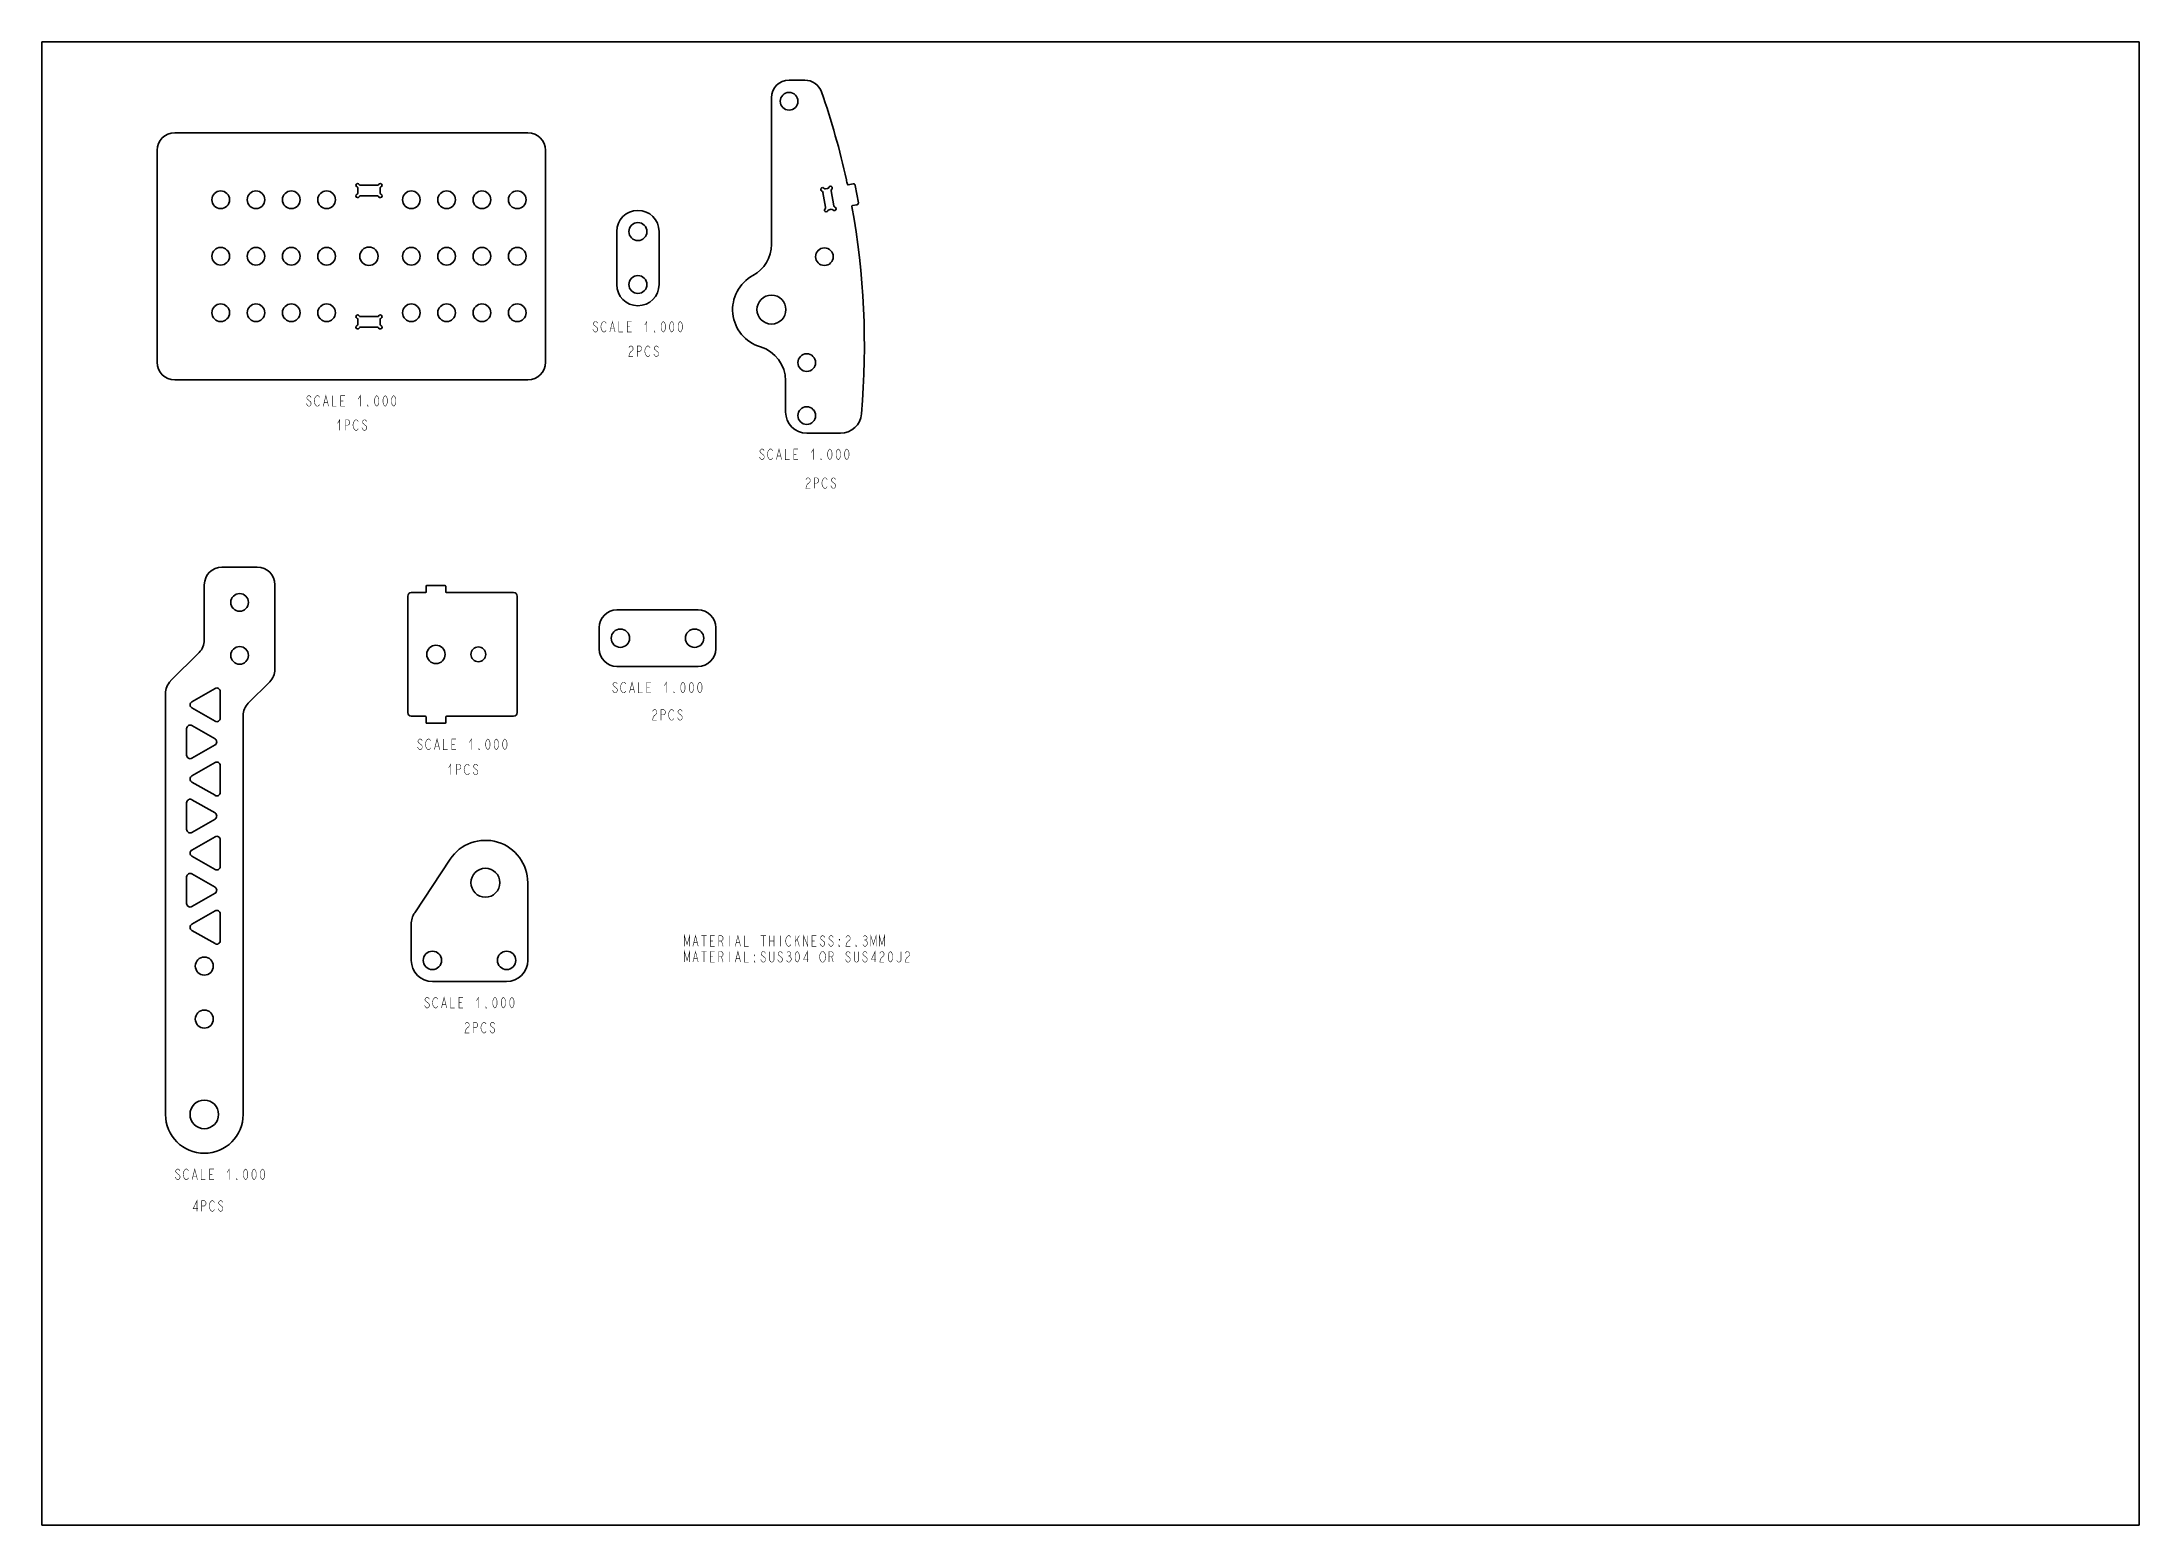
# Model space of a CAD drawing. Extents: x 0 to 594, y 0 to 420.
import ezdxf

# ---------------------------------------------------------------- set-up
doc = ezdxf.new("R2010")
doc.units = 0
doc.header["$LTSCALE"] = 32.67
doc.layers.get('0').update_dxf_attribs({"linetype": 'CONTINUOUS'})
doc.layers.add('09_NOTES', color=7, linetype='CONTINUOUS')

msp = doc.modelspace()

# ---------------------------------------------------------------- linework, layer by layer
at = {"color": 7, "linetype": 'CONTINUOUS'}
for p, q in [((0, 0), (0, 420)), ((0, 420), (594, 420)), ((594, 0), (594, 420)), ((206.63, 362.65), (206.63, 404.19)), ((211.63, 409.19), (216.1, 409.19)), ((137.63, 394.31), (37.63, 394.31)), ((32.63, 389.31), (32.63, 329.31)), ((142.63, 329.31), (142.63, 389.31)), ((89.43, 377.08), (89.43, 378.74)), ((90.1, 379.41), (95.16, 379.41)), ((95.16, 376.41), (90.1, 376.41)), ((95.83, 378.74), (95.83, 377.08)), ((221.23, 377.4), (221.97, 373.2)), ((222.54, 378.51), (221.93, 378.41)), ((224.28, 373.61), (223.54, 377.81)), ((228.37, 379.54), (229.79, 379.79)), ((230.37, 379.39), (231.24, 374.46)), ((222.97, 372.5), (223.58, 372.61)), ((230.84, 373.88), (229.55, 373.66)), ((162.8, 366.31), (162.8, 351.31)), ((174.8, 351.31), (174.8, 366.31)), ((89.43, 339.88), (89.43, 341.54)), ((90.1, 342.21), (95.16, 342.21)), ((95.16, 339.21), (90.1, 339.21)), ((95.83, 341.54), (95.83, 339.88)), ((37.63, 324.31), (137.63, 324.31)), ((210.63, 315.19), (210.63, 324.06)), ((226.17, 309.19), (216.63, 309.19)), ((50.99, 271.28), (60.99, 271.28)), ((45.99, 250.63), (45.99, 266.28)), ((65.99, 266.28), (65.99, 242.35)), ((103.61, 263.06), (103.61, 230.06)), ((108.61, 264.06), (104.61, 264.06)), ((108.81, 265.86), (108.81, 264.26)), ((114.21, 266.06), (109.01, 266.06)), ((114.41, 264.26), (114.41, 265.86)), ((133.61, 264.06), (114.61, 264.06)), ((134.61, 230.06), (134.61, 263.06)), ((162.85, 259.15), (185.85, 259.15)), ((157.85, 248.15), (157.85, 254.15)), ((190.85, 254.15), (190.85, 248.15)), ((36.45, 239.03), (44.53, 247.1)), ((64.53, 238.81), (58.45, 232.74)), ((185.85, 243.15), (162.85, 243.15)), ((34.99, 116.28), (34.99, 235.49)), ((42.49, 233.15), (49.02, 236.91)), ((50.52, 236.05), (50.52, 228.51)), ((49.02, 227.65), (42.49, 231.41)), ((42.49, 226.41), (49.02, 222.65)), ((56.99, 229.21), (56.99, 116.28)), ((104.61, 229.06), (108.61, 229.06)), ((108.81, 228.86), (108.81, 227.26)), ((109.01, 227.06), (114.21, 227.06)), ((114.41, 227.26), (114.41, 228.86)), ((114.61, 229.06), (133.61, 229.06)), ((40.99, 218.01), (40.99, 225.55)), ((49.02, 220.91), (42.49, 217.15)), ((42.49, 212.15), (49.02, 215.91)), ((50.52, 215.05), (50.52, 207.51)), ((49.02, 206.65), (42.49, 210.41)), ((40.99, 197.01), (40.99, 204.55)), ((42.49, 205.41), (49.02, 201.65)), ((49.02, 199.91), (42.49, 196.15)), ((42.49, 191.15), (49.02, 194.91)), ((50.52, 194.05), (50.52, 186.51)), ((49.02, 185.65), (42.49, 189.41)), ((42.49, 184.41), (49.02, 180.65)), ((105.61, 173.42), (115.6, 188.53)), ((40.99, 176.01), (40.99, 183.55)), ((49.02, 178.91), (42.49, 175.15)), ((137.61, 181.91), (137.61, 159.91)), ((42.49, 170.15), (49.02, 173.91)), ((50.52, 173.05), (50.52, 165.51)), ((49.02, 164.65), (42.49, 168.41)), ((104.61, 159.91), (104.61, 170.11)), ((131.61, 153.91), (110.61, 153.91)), ((0, 0), (594, 0))]:
    msp.add_line(p, q, dxfattribs=at)
for centre, radius in [((211.63, 403.19), 2.5), ((50.63, 375.31), 2.5), ((60.63, 375.31), 2.5), ((70.63, 375.31), 2.5), ((80.63, 375.31), 2.5), ((104.63, 375.31), 2.5), ((114.63, 375.31), 2.5), ((124.63, 375.31), 2.5), ((134.63, 375.31), 2.5), ((168.8, 366.31), 2.55), ((50.63, 359.31), 2.5), ((60.63, 359.31), 2.5), ((70.63, 359.31), 2.5), ((80.63, 359.31), 2.5), ((92.63, 359.31), 2.6), ((104.63, 359.31), 2.5), ((114.63, 359.31), 2.5), ((124.63, 359.31), 2.5), ((134.63, 359.31), 2.5), ((221.63, 359.19), 2.5), ((168.8, 351.31), 2.55), ((50.63, 343.31), 2.5), ((60.63, 343.31), 2.5), ((70.63, 343.31), 2.5), ((80.63, 343.31), 2.5), ((104.63, 343.31), 2.5), ((114.63, 343.31), 2.5), ((124.63, 343.31), 2.5), ((134.63, 343.31), 2.5), ((206.63, 344.19), 4.1), ((216.63, 329.19), 2.5), ((216.63, 314.19), 2.5), ((55.99, 261.28), 2.5), ((163.85, 251.15), 2.6), ((184.85, 251.15), 2.6), ((55.99, 246.28), 2.5), ((111.61, 246.56), 2.6), ((123.61, 246.56), 2.1), ((125.61, 181.91), 4.1), ((45.99, 158.28), 2.55), ((110.61, 159.91), 2.6), ((131.61, 159.91), 2.6), ((45.99, 143.28), 2.55), ((45.99, 116.28), 4.05)]:
    msp.add_circle(centre, radius, dxfattribs=at)
for centre, radius, start, end in [((211.63, 404.19), 5, 90, 180), ((216.1, 404.19), 5, 19.15427, 90), ((37.63, 389.31), 5, 90, 180), ((137.63, 389.31), 5, 0, 90), ((89.43, 379.41), 0.5, 16.60155, 253.39845), ((89.43, 376.41), 0.5, 106.60155, 343.39845), ((89.23, 378.74), 0.2, 0, 73.39845), ((89.23, 377.08), 0.2, 286.60155, 360), ((90.1, 379.61), 0.2, 196.60155, 270), ((90.1, 376.21), 0.2, 90, 163.39845), ((95.16, 379.61), 0.2, 270, 343.39845), ((95.16, 376.21), 0.2, 16.60155, 90), ((95.83, 379.41), 0.5, 286.60155, 163.39845), ((95.83, 376.41), 0.5, 196.60155, 73.39845), ((96.03, 378.74), 0.2, 106.60155, 180), ((96.03, 377.08), 0.2, 180, 253.39845), ((221.08, 378.26), 0.5, 40, 250), ((220.74, 377.32), 0.5, 10, 70), ((221.84, 378.9), 0.5, 220, 280), ((222.45, 379.01), 0.5, 280, 340), ((223.39, 378.66), 0.5, 310, 160), ((224.04, 377.9), 0.5, 130, 190), ((228.34, 379.74), 0.2, 192.08818, 280), ((229.88, 379.3), 0.5, 10, 100), ((230.75, 374.38), 0.5, 280, 10), ((168.8, 366.31), 6, 0, 180), ((222.12, 372.35), 0.5, 130, 340), ((221.48, 373.11), 0.5, 310, 10), ((223.06, 372.01), 0.5, 100, 160), ((223.67, 372.11), 0.5, 40, 100), ((224.43, 372.76), 0.5, 220, 70), ((224.78, 373.7), 0.5, 190, 250), ((229.59, 373.46), 0.2, 100, 190.39494), ((196.63, 362.65), 10, 298.43689, 360), ((168.8, 351.31), 6, 180, 360), ((206.63, 344.19), 11, 118.43689, 253.39845), ((89.43, 342.21), 0.5, 16.60155, 253.39845), ((89.43, 339.21), 0.5, 106.60155, 343.39845), ((89.23, 341.54), 0.2, 0, 73.39845), ((89.23, 339.88), 0.2, 286.60155, 360), ((90.1, 342.41), 0.2, 196.60155, 270), ((90.1, 339.01), 0.2, 90, 163.39845), ((95.16, 342.41), 0.2, 270, 343.39845), ((95.16, 339.01), 0.2, 16.60155, 90), ((95.83, 342.21), 0.5, 286.60155, 163.39845), ((95.83, 339.21), 0.5, 196.60155, 73.39845), ((96.03, 341.54), 0.2, 106.60155, 180), ((96.03, 339.88), 0.2, 180, 253.39845), ((200.63, 324.06), 10, 0, 73.39845), ((37.63, 329.31), 5, 180, 270), ((137.63, 329.31), 5, 270, 360), ((216.63, 315.19), 6, 180, 270), ((226.17, 315.19), 6, 270, 355.23309), ((50.99, 266.28), 5, 90, 180), ((60.99, 266.28), 5, 0, 90), ((104.61, 263.06), 1, 90, 180), ((108.61, 264.26), 0.2, 270, 360), ((109.01, 265.86), 0.2, 90, 180), ((114.21, 265.86), 0.2, 0, 90), ((114.61, 264.26), 0.2, 180, 270), ((133.61, 263.06), 1, 0, 90), ((162.85, 254.15), 5, 90, 180), ((185.85, 254.15), 5, 0, 90), ((40.99, 250.63), 5, 315, 360), ((162.85, 248.15), 5, 180, 270), ((185.85, 248.15), 5, 270, 360), ((39.99, 235.49), 5, 135, 180), ((60.99, 242.35), 5, 315, 360), ((42.99, 232.28), 1, 120, 240), ((49.52, 236.05), 1, 0, 120), ((61.99, 229.21), 5, 135, 180), ((41.99, 225.55), 1, 60, 180), ((49.52, 228.51), 1, 240, 360), ((104.61, 230.06), 1, 180, 270), ((108.61, 228.86), 0.2, 0, 90), ((109.01, 227.26), 0.2, 180, 270), ((114.21, 227.26), 0.2, 270, 360), ((114.61, 228.86), 0.2, 90, 180), ((133.61, 230.06), 1, 270, 360), ((48.52, 221.78), 1, 300, 60), ((41.99, 218.01), 1, 180, 300), ((49.52, 215.05), 1, 0, 120), ((42.99, 211.28), 1, 120, 240), ((41.99, 204.55), 1, 60, 180), ((49.52, 207.51), 1, 240, 360), ((41.99, 197.01), 1, 180, 300), ((48.52, 200.78), 1, 300, 60), ((42.99, 190.28), 1, 120, 240), ((49.52, 194.05), 1, 0, 120), ((125.61, 181.91), 12, 0, 146.52233), ((41.99, 183.55), 1, 60, 180), ((49.52, 186.51), 1, 240, 360), ((48.52, 179.78), 1, 300, 60), ((41.99, 176.01), 1, 180, 300), ((49.52, 173.05), 1, 0, 120), ((110.61, 170.11), 6, 146.52233, 180), ((42.99, 169.28), 1, 120, 240), ((49.52, 165.51), 1, 240, 360), ((110.61, 159.91), 6, 180, 270), ((131.61, 159.91), 6, 270, 360), ((45.99, 116.28), 11, 180, 360)]:
    msp.add_arc(centre, radius, start, end, dxfattribs=at)
msp.add_open_spline([(220.83, 405.83), (223.67, 397.62), (226.14, 388.92), (228.05, 380.12), (228.14, 379.7)], degree=3, knots=[0, 0, 0, 0, 0.952041, 1, 1, 1, 1], dxfattribs=at)
msp.add_open_spline([(229.39, 373.43), (232.9, 354.29), (233.82, 334.71), (232.15, 314.69)], degree=3, dxfattribs=at)
at = {"layer": '09_NOTES', "color": 2, "linetype": 'CONTINUOUS', "const_width": 0.15}
for points in [[(156.35, 338.09), (156.05, 338.59)], [(157.4, 340.34), (157.25, 340.59), (156.95, 340.84), (156.65, 340.84), (156.35, 340.59), (156.2, 340.34), (156.2, 340.09), (156.35, 339.84)], [(156.35, 339.84), (157.25, 339.09), (157.4, 338.84), (157.4, 338.34), (157.25, 338.09), (156.95, 337.84), (156.65, 337.84), (156.35, 338.09)], [(158.75, 338.09), (158.45, 338.59), (158.3, 339.34), (158.45, 340.09), (158.75, 340.59)], [(158.75, 340.59), (159.05, 340.84), (159.35, 340.84), (159.65, 340.59), (159.8, 340.34)], [(160.85, 337.84), (161.6, 340.84), (162.35, 337.84)], [(161.15, 338.84), (162.05, 338.84)], [(163.4, 340.84), (163.4, 337.84), (164.6, 337.84)], [(167, 337.84), (165.8, 337.84), (165.8, 340.84), (167, 340.84)], [(165.8, 339.34), (166.55, 339.34)], [(170.75, 339.84), (171.35, 340.84), (171.35, 337.84)], [(176, 337.84), (175.7, 338.09), (175.55, 338.34), (175.4, 338.84), (175.4, 339.84), (175.55, 340.34), (175.7, 340.59), (176, 340.84), (176.3, 340.59), (176.45, 340.34), (176.6, 339.84), (176.6, 338.84), (176.45, 338.34), (176.3, 338.09), (176, 337.84)], [(178.4, 337.84), (178.1, 338.09), (177.95, 338.34), (177.8, 338.84), (177.8, 339.84), (177.95, 340.34), (178.1, 340.59), (178.4, 340.84), (178.7, 340.59), (178.85, 340.34), (179, 339.84), (179, 338.84), (178.85, 338.34), (178.7, 338.09), (178.4, 337.84)], [(180.8, 337.84), (180.5, 338.09), (180.35, 338.34), (180.2, 338.84), (180.2, 339.84), (180.35, 340.34), (180.5, 340.59), (180.8, 340.84), (181.1, 340.59), (181.25, 340.34), (181.4, 339.84), (181.4, 338.84), (181.25, 338.34), (181.1, 338.09), (180.8, 337.84)], [(159.8, 338.34), (159.65, 338.09), (159.35, 337.84), (159.05, 337.84), (158.75, 338.09)], [(167.29, 332.65), (166.69, 332.15), (166.39, 331.65), (166.24, 330.9), (167.44, 330.9)], [(166.24, 333.4), (166.39, 333.65), (166.69, 333.9), (166.99, 333.9), (167.29, 333.65), (167.44, 333.4), (167.44, 332.9), (167.29, 332.65)], [(168.64, 330.9), (168.64, 333.9), (169.39, 333.9), (169.69, 333.65), (169.84, 333.4), (169.84, 332.9), (169.69, 332.65), (169.39, 332.4), (168.64, 332.4)], [(172.24, 331.4), (172.09, 331.15), (171.79, 330.9), (171.49, 330.9), (171.19, 331.15), (171.04, 331.4), (170.89, 331.65), (170.74, 332.4), (170.89, 333.15), (171.04, 333.4), (171.19, 333.65), (171.49, 333.9), (171.79, 333.9), (172.09, 333.65), (172.24, 333.4)], [(174.64, 333.4), (174.49, 333.65), (174.19, 333.9), (173.89, 333.9), (173.59, 333.65), (173.44, 333.4), (173.44, 333.15), (173.59, 332.9), (173.89, 332.65), (174.19, 332.4), (174.49, 332.15), (174.64, 331.9), (174.64, 331.4), (174.49, 331.15), (174.19, 330.9), (173.89, 330.9), (173.59, 331.15), (173.44, 331.4), (173.29, 331.65)], [(173.6, 337.84), (173.45, 337.84), (173.45, 338.09), (173.6, 337.84)], [(76.08, 318.09), (76.23, 317.84), (76.23, 317.34), (76.08, 317.09), (75.78, 316.84), (75.48, 316.84), (75.18, 317.09), (74.88, 317.59)], [(76.23, 319.34), (76.08, 319.59), (75.78, 319.84), (75.48, 319.84), (75.18, 319.59), (75.03, 319.34), (75.03, 319.09), (75.18, 318.84)], [(75.18, 318.84), (76.08, 318.09)], [(77.28, 317.59), (77.13, 318.34), (77.28, 319.09)], [(77.28, 319.09), (77.58, 319.59), (77.88, 319.84), (78.18, 319.84), (78.48, 319.59), (78.63, 319.34)], [(78.63, 317.34), (78.48, 317.09), (78.18, 316.84), (77.88, 316.84), (77.58, 317.09), (77.28, 317.59)], [(79.68, 316.84), (80.43, 319.84), (81.18, 316.84)], [(79.98, 317.84), (80.88, 317.84)], [(82.23, 319.84), (82.23, 316.84), (83.43, 316.84)], [(85.83, 316.84), (84.63, 316.84), (84.63, 319.84), (85.83, 319.84)], [(84.63, 318.34), (85.38, 318.34)], [(89.58, 318.84), (90.18, 319.84), (90.18, 316.84)], [(92.43, 316.84), (92.28, 316.84), (92.28, 317.09), (92.43, 316.84)], [(94.83, 316.84), (94.53, 317.09), (94.38, 317.34), (94.23, 317.84), (94.23, 318.84), (94.38, 319.34), (94.53, 319.59), (94.83, 319.84), (95.13, 319.59), (95.28, 319.34), (95.43, 318.84), (95.43, 317.84), (95.28, 317.34), (95.13, 317.09), (94.83, 316.84)], [(97.23, 316.84), (96.93, 317.09), (96.78, 317.34), (96.63, 317.84), (96.63, 318.84), (96.78, 319.34), (96.93, 319.59), (97.23, 319.84), (97.53, 319.59), (97.68, 319.34), (97.83, 318.84), (97.83, 317.84), (97.68, 317.34), (97.53, 317.09), (97.23, 316.84)], [(99.63, 316.84), (99.33, 317.09), (99.18, 317.34), (99.03, 317.84), (99.03, 318.84), (99.18, 319.34), (99.33, 319.59), (99.63, 319.84), (99.93, 319.59), (100.08, 319.34), (100.23, 318.84), (100.23, 317.84), (100.08, 317.34), (99.93, 317.09), (99.63, 316.84)], [(83.73, 311.99), (84.33, 312.99), (84.33, 309.99)], [(85.98, 309.99), (85.98, 312.99), (86.73, 312.99), (87.03, 312.74), (87.18, 312.49), (87.18, 311.99), (87.03, 311.74), (86.73, 311.49), (85.98, 311.49)], [(89.58, 310.49), (89.43, 310.24), (89.13, 309.99), (88.83, 309.99), (88.53, 310.24), (88.38, 310.49), (88.23, 310.74), (88.08, 311.49), (88.23, 312.24), (88.53, 312.74)], [(88.53, 312.74), (88.83, 312.99), (89.13, 312.99), (89.43, 312.74), (89.58, 312.49)], [(91.98, 312.49), (91.83, 312.74), (91.53, 312.99), (91.23, 312.99), (90.93, 312.74), (90.78, 312.49), (90.78, 312.24), (90.93, 311.99), (91.23, 311.74), (91.53, 311.49), (91.83, 311.24), (91.98, 310.99), (91.98, 310.49), (91.83, 310.24), (91.53, 309.99), (91.23, 309.99), (90.93, 310.24), (90.78, 310.49), (90.63, 310.74)], [(204.57, 304.22), (204.42, 304.47), (204.12, 304.72), (203.82, 304.72), (203.52, 304.47), (203.37, 304.22), (203.37, 303.97), (203.52, 303.72)], [(203.52, 303.72), (204.42, 302.97), (204.57, 302.72), (204.57, 302.22), (204.42, 301.97), (204.12, 301.72), (203.82, 301.72), (203.52, 301.97)], [(205.92, 301.97), (205.62, 302.47), (205.47, 303.22), (205.62, 303.97), (205.92, 304.47)], [(205.92, 304.47), (206.22, 304.72), (206.52, 304.72), (206.82, 304.47), (206.97, 304.22)], [(208.02, 301.72), (208.77, 304.72), (209.52, 301.72)], [(210.57, 304.72), (210.57, 301.72), (211.77, 301.72)], [(214.17, 301.72), (212.97, 301.72), (212.97, 304.72), (214.17, 304.72)], [(212.97, 303.22), (213.72, 303.22)], [(217.92, 303.72), (218.52, 304.72), (218.52, 301.72)], [(223.17, 301.72), (222.87, 301.97), (222.72, 302.22), (222.57, 302.72), (222.57, 303.72), (222.72, 304.22), (222.87, 304.47), (223.17, 304.72), (223.47, 304.47), (223.62, 304.22), (223.77, 303.72), (223.77, 302.72), (223.62, 302.22), (223.47, 301.97), (223.17, 301.72)], [(225.57, 301.72), (225.27, 301.97), (225.12, 302.22), (224.97, 302.72), (224.97, 303.72), (225.12, 304.22), (225.27, 304.47), (225.57, 304.72), (225.87, 304.47), (226.02, 304.22), (226.17, 303.72), (226.17, 302.72), (226.02, 302.22), (225.87, 301.97), (225.57, 301.72)], [(227.97, 301.72), (227.67, 301.97), (227.52, 302.22), (227.37, 302.72), (227.37, 303.72), (227.52, 304.22), (227.67, 304.47), (227.97, 304.72), (228.27, 304.47), (228.42, 304.22), (228.57, 303.72), (228.57, 302.72), (228.42, 302.22), (228.27, 301.97), (227.97, 301.72)], [(203.52, 301.97), (203.22, 302.47)], [(206.97, 302.22), (206.82, 301.97), (206.52, 301.72), (206.22, 301.72), (205.92, 301.97)], [(208.32, 302.72), (209.22, 302.72)], [(220.77, 301.72), (220.62, 301.72), (220.62, 301.97), (220.77, 301.72)], [(216.85, 294.81), (216.55, 294.31), (216.4, 293.56), (217.6, 293.56)], [(216.4, 296.06), (216.55, 296.31), (216.85, 296.56), (217.15, 296.56), (217.45, 296.31), (217.6, 296.06), (217.6, 295.56), (217.45, 295.31), (216.85, 294.81)], [(218.8, 293.56), (218.8, 296.56), (219.55, 296.56), (219.85, 296.31), (220, 296.06), (220, 295.56), (219.85, 295.31), (219.55, 295.06), (218.8, 295.06)], [(222.4, 294.06), (222.25, 293.81), (221.95, 293.56), (221.65, 293.56), (221.35, 293.81), (221.2, 294.06), (221.05, 294.31), (220.9, 295.06), (221.05, 295.81), (221.2, 296.06), (221.35, 296.31), (221.65, 296.56), (221.95, 296.56), (222.25, 296.31), (222.4, 296.06)], [(223.75, 295.56), (224.65, 294.81), (224.8, 294.56), (224.8, 294.06), (224.65, 293.81), (224.35, 293.56), (224.05, 293.56), (223.75, 293.81), (223.6, 294.06), (223.45, 294.31)], [(224.8, 296.06), (224.65, 296.31), (224.35, 296.56), (224.05, 296.56), (223.75, 296.31), (223.6, 296.06), (223.6, 295.81), (223.75, 295.56)], [(162.95, 238.18), (162.8, 238.43), (162.5, 238.68), (162.2, 238.68), (161.9, 238.43), (161.75, 238.18), (161.75, 237.93), (161.9, 237.68), (162.8, 236.93)], [(164, 236.43), (163.85, 237.18), (164, 237.93), (164.3, 238.43)], [(164.3, 238.43), (164.6, 238.68), (164.9, 238.68), (165.2, 238.43), (165.35, 238.18)], [(166.4, 235.68), (167.15, 238.68), (167.9, 235.68)], [(168.95, 238.68), (168.95, 235.68), (170.15, 235.68)], [(172.55, 235.68), (171.35, 235.68), (171.35, 238.68), (172.55, 238.68)], [(176.3, 237.68), (176.9, 238.68), (176.9, 235.68)], [(181.55, 235.68), (181.25, 235.93), (181.1, 236.18), (180.95, 236.68), (180.95, 237.68), (181.1, 238.18), (181.25, 238.43), (181.55, 238.68), (181.85, 238.43), (182, 238.18), (182.15, 237.68), (182.15, 236.68), (182, 236.18), (181.85, 235.93), (181.55, 235.68)], [(183.95, 235.68), (183.65, 235.93), (183.5, 236.18), (183.35, 236.68), (183.35, 237.68), (183.5, 238.18), (183.65, 238.43), (183.95, 238.68), (184.25, 238.43), (184.4, 238.18), (184.55, 237.68), (184.55, 236.68), (184.4, 236.18), (184.25, 235.93), (183.95, 235.68)], [(186.35, 235.68), (186.05, 235.93), (185.9, 236.18), (185.75, 236.68), (185.75, 237.68), (185.9, 238.18), (186.05, 238.43), (186.35, 238.68), (186.65, 238.43), (186.8, 238.18), (186.95, 237.68), (186.95, 236.68), (186.8, 236.18), (186.65, 235.93), (186.35, 235.68)], [(162.8, 236.93), (162.95, 236.68), (162.95, 236.18), (162.8, 235.93), (162.5, 235.68), (162.2, 235.68), (161.9, 235.93), (161.6, 236.43)], [(165.35, 236.18), (165.2, 235.93), (164.9, 235.68), (164.6, 235.68), (164.3, 235.93), (164, 236.43)], [(166.7, 236.68), (167.6, 236.68)], [(171.35, 237.18), (172.1, 237.18)], [(179.15, 235.68), (179, 235.68), (179, 235.93), (179.15, 235.68)], [(172.96, 230.43), (173.11, 230.68), (173.41, 230.93), (173.71, 230.93), (174.01, 230.68), (174.16, 230.43), (174.16, 229.93), (174.01, 229.68), (173.71, 229.43), (173.41, 229.18), (173.11, 228.68), (172.96, 227.93), (174.16, 227.93)], [(175.36, 227.93), (175.36, 230.93), (176.11, 230.93), (176.41, 230.68), (176.56, 230.43), (176.56, 229.93), (176.41, 229.68), (176.11, 229.43), (175.36, 229.43)], [(178.96, 228.43), (178.81, 228.18), (178.51, 227.93), (178.21, 227.93), (177.91, 228.18), (177.76, 228.43), (177.61, 228.68), (177.46, 229.43), (177.61, 230.18), (177.91, 230.68)], [(177.91, 230.68), (178.21, 230.93), (178.51, 230.93), (178.81, 230.68), (178.96, 230.43)], [(181.36, 230.43), (181.21, 230.68), (180.91, 230.93), (180.61, 230.93), (180.31, 230.68), (180.16, 230.43), (180.16, 230.18), (180.31, 229.93), (180.61, 229.68), (180.91, 229.43), (181.21, 229.18), (181.36, 228.93), (181.36, 228.43), (181.21, 228.18), (180.91, 227.93), (180.61, 227.93), (180.31, 228.18), (180.16, 228.43), (180.01, 228.68)], [(106.66, 219.84), (106.36, 220.34)], [(107.71, 222.09), (107.56, 222.34), (107.26, 222.59), (106.96, 222.59), (106.66, 222.34), (106.51, 222.09), (106.51, 221.84), (106.66, 221.59)], [(106.66, 221.59), (107.56, 220.84), (107.71, 220.59), (107.71, 220.09), (107.56, 219.84), (107.26, 219.59), (106.96, 219.59), (106.66, 219.84)], [(109.06, 219.84), (108.76, 220.34), (108.61, 221.09), (108.76, 221.84)], [(108.76, 221.84), (109.06, 222.34), (109.36, 222.59), (109.66, 222.59), (109.96, 222.34), (110.11, 222.09)], [(110.11, 220.09), (109.96, 219.84), (109.66, 219.59), (109.36, 219.59), (109.06, 219.84)], [(111.16, 219.59), (111.91, 222.59), (112.66, 219.59)], [(111.46, 220.59), (112.36, 220.59)], [(113.71, 222.59), (113.71, 219.59), (114.91, 219.59)], [(117.31, 219.59), (116.11, 219.59), (116.11, 222.59), (117.31, 222.59)], [(116.11, 221.09), (116.86, 221.09)], [(121.06, 221.59), (121.66, 222.59), (121.66, 219.59)], [(123.91, 219.59), (123.76, 219.59), (123.76, 219.84), (123.91, 219.59)], [(126.31, 219.59), (126.01, 219.84), (125.86, 220.09), (125.71, 220.59), (125.71, 221.59), (125.86, 222.09), (126.01, 222.34), (126.31, 222.59), (126.61, 222.34), (126.76, 222.09), (126.91, 221.59), (126.91, 220.59), (126.76, 220.09), (126.61, 219.84), (126.31, 219.59)], [(128.71, 219.59), (128.41, 219.84), (128.26, 220.09), (128.11, 220.59), (128.11, 221.59), (128.26, 222.09), (128.41, 222.34), (128.71, 222.59), (129.01, 222.34), (129.16, 222.09), (129.31, 221.59), (129.31, 220.59), (129.16, 220.09), (129.01, 219.84), (128.71, 219.59)], [(131.11, 219.59), (130.81, 219.84), (130.66, 220.09), (130.51, 220.59), (130.51, 221.59), (130.66, 222.09), (130.81, 222.34), (131.11, 222.59), (131.41, 222.34), (131.56, 222.09), (131.71, 221.59), (131.71, 220.59), (131.56, 220.09), (131.41, 219.84), (131.11, 219.59)], [(115.21, 214.46), (115.81, 215.46), (115.81, 212.46)], [(117.46, 212.46), (117.46, 215.46), (118.21, 215.46), (118.51, 215.21), (118.66, 214.96), (118.66, 214.46), (118.51, 214.21), (118.21, 213.96), (117.46, 213.96)], [(121.06, 212.96), (120.91, 212.71), (120.61, 212.46), (120.31, 212.46), (120.01, 212.71), (119.86, 212.96), (119.71, 213.21), (119.56, 213.96), (119.71, 214.71), (119.86, 214.96), (120.01, 215.21), (120.31, 215.46), (120.61, 215.46), (120.91, 215.21), (121.06, 214.96)], [(122.41, 214.46), (123.31, 213.71), (123.46, 213.46), (123.46, 212.96), (123.31, 212.71), (123.01, 212.46), (122.71, 212.46), (122.41, 212.71), (122.26, 212.96), (122.11, 213.21)], [(123.46, 214.96), (123.31, 215.21), (123.01, 215.46), (122.71, 215.46), (122.41, 215.21), (122.26, 214.96), (122.26, 214.71), (122.41, 214.46)], [(181.98, 163.91), (181.98, 166.91), (182.73, 164.41), (183.48, 166.91), (183.48, 163.91)], [(184.38, 163.91), (185.13, 166.91), (185.88, 163.91)], [(186.78, 166.91), (188.28, 166.91)], [(187.53, 166.91), (187.53, 163.91)], [(190.53, 163.91), (189.33, 163.91), (189.33, 166.91), (190.53, 166.91)], [(191.73, 163.91), (191.73, 166.91), (192.48, 166.91), (192.78, 166.66), (192.93, 166.41), (192.93, 165.91), (192.78, 165.66), (192.48, 165.41), (191.73, 165.41)], [(194.73, 166.91), (194.73, 163.91)], [(196.38, 163.91), (197.13, 166.91), (197.88, 163.91)], [(198.93, 166.91), (198.93, 163.91), (200.13, 163.91)], [(203.58, 166.91), (205.08, 166.91)], [(204.33, 166.91), (204.33, 163.91)], [(206.13, 166.91), (206.13, 163.91)], [(207.33, 166.91), (207.33, 163.91)], [(209.13, 166.91), (209.13, 163.91)], [(210.78, 166.16), (211.08, 166.66), (211.38, 166.91), (211.68, 166.91), (211.98, 166.66), (212.13, 166.41)], [(213.33, 166.91), (213.33, 163.91)], [(213.33, 165.16), (214.53, 166.91)], [(215.73, 163.91), (215.73, 166.91), (216.93, 163.91), (216.93, 166.91)], [(219.33, 163.91), (218.13, 163.91), (218.13, 166.91), (219.33, 166.91)], [(221.73, 166.41), (221.58, 166.66), (221.28, 166.91), (220.98, 166.91), (220.68, 166.66), (220.53, 166.41), (220.53, 166.16), (220.68, 165.91), (220.98, 165.66), (221.28, 165.41), (221.58, 165.16), (221.73, 164.91), (221.73, 164.41), (221.58, 164.16), (221.28, 163.91), (220.98, 163.91), (220.68, 164.16), (220.38, 164.66)], [(224.13, 166.41), (223.98, 166.66), (223.68, 166.91), (223.38, 166.91), (223.08, 166.66), (222.93, 166.41), (222.93, 166.16), (223.08, 165.91)], [(227.73, 166.41), (227.88, 166.66), (228.18, 166.91), (228.48, 166.91), (228.78, 166.66), (228.93, 166.41), (228.93, 165.91), (228.78, 165.66), (228.48, 165.41), (228.18, 165.16), (227.88, 164.66), (227.73, 163.91), (228.93, 163.91)], [(232.68, 166.66), (232.98, 166.91), (233.28, 166.91), (233.58, 166.66), (233.73, 166.41), (233.73, 166.16), (233.58, 165.91), (233.28, 165.66), (233.58, 165.41)], [(234.78, 163.91), (234.78, 166.91), (235.53, 164.41), (236.28, 166.91), (236.28, 163.91)], [(237.18, 163.91), (237.18, 166.91), (237.93, 164.41), (238.68, 166.91), (238.68, 163.91)], [(181.98, 159.41), (181.98, 162.41), (182.73, 159.91), (183.48, 162.41), (183.48, 159.41)], [(184.38, 159.41), (185.13, 162.41), (185.88, 159.41)], [(184.68, 164.91), (185.58, 164.91)], [(184.68, 160.41), (185.58, 160.41)], [(186.78, 162.41), (188.28, 162.41)], [(187.53, 162.41), (187.53, 159.41)], [(189.33, 165.41), (190.08, 165.41)], [(190.53, 159.41), (189.33, 159.41), (189.33, 162.41), (190.53, 162.41)], [(189.33, 160.91), (190.08, 160.91)], [(191.73, 159.41), (191.73, 162.41), (192.48, 162.41), (192.78, 162.16), (192.93, 161.91), (192.93, 161.41), (192.78, 161.16), (192.48, 160.91), (191.73, 160.91)], [(192.48, 165.41), (192.93, 163.91)], [(192.48, 160.91), (192.93, 159.41)], [(194.73, 162.41), (194.73, 159.41)], [(196.38, 159.41), (197.13, 162.41), (197.88, 159.41)], [(196.68, 164.91), (197.58, 164.91)], [(196.68, 160.41), (197.58, 160.41)], [(198.93, 162.41), (198.93, 159.41), (200.13, 159.41)], [(201.93, 161.41), (201.93, 161.16), (201.78, 161.41), (201.93, 161.41)], [(204.93, 161.91), (204.78, 162.16), (204.48, 162.41), (204.18, 162.41), (203.88, 162.16), (203.73, 161.91), (203.73, 161.66), (203.88, 161.41), (204.18, 161.16), (204.48, 160.91), (204.78, 160.66), (204.93, 160.41), (204.93, 159.91), (204.78, 159.66), (204.48, 159.41), (204.18, 159.41), (203.88, 159.66), (203.73, 159.91), (203.58, 160.16)], [(206.13, 165.41), (207.33, 165.41)], [(207.33, 162.41), (207.33, 159.91), (207.18, 159.66), (206.88, 159.41), (206.58, 159.41), (206.28, 159.66), (206.13, 159.91), (206.13, 162.41)], [(209.73, 161.91), (209.58, 162.16), (209.28, 162.41), (208.98, 162.41), (208.68, 162.16), (208.53, 161.91), (208.53, 161.66), (208.68, 161.41), (208.98, 161.16), (209.28, 160.91), (209.58, 160.66), (209.73, 160.41), (209.73, 159.91), (209.58, 159.66), (209.28, 159.41), (208.98, 159.41), (208.68, 159.66)], [(212.13, 164.41), (211.98, 164.16), (211.68, 163.91), (211.38, 163.91), (211.08, 164.16), (210.93, 164.41), (210.78, 164.66), (210.63, 165.41), (210.78, 166.16)], [(211.08, 162.16), (211.38, 162.41), (211.68, 162.41), (211.98, 162.16), (212.13, 161.91), (212.13, 161.66), (211.98, 161.41), (211.68, 161.16), (211.98, 160.91)], [(211.38, 161.16), (211.68, 161.16)], [(211.98, 160.91), (212.28, 160.41), (212.28, 160.16), (211.98, 159.66)], [(213.93, 159.41), (213.63, 159.66), (213.48, 159.91), (213.33, 160.41), (213.33, 161.41), (213.48, 161.91), (213.63, 162.16), (213.93, 162.41), (214.23, 162.16), (214.38, 161.91), (214.53, 161.41), (214.53, 160.41), (214.38, 159.91), (214.23, 159.66), (213.93, 159.41)], [(213.93, 165.91), (214.53, 163.91)], [(216.78, 159.41), (216.78, 162.41), (215.73, 160.16), (217.08, 160.16)], [(218.13, 165.41), (218.88, 165.41)], [(221.58, 159.66), (221.28, 159.41), (220.98, 159.41), (220.68, 159.66), (220.53, 159.91), (220.38, 160.16), (220.23, 160.91), (220.38, 161.66)], [(220.38, 161.66), (220.68, 162.16), (220.98, 162.41), (221.28, 162.41), (221.58, 162.16), (221.88, 161.66)], [(221.88, 161.66), (222.03, 160.91), (221.88, 160.16), (221.58, 159.66)], [(223.08, 164.16), (222.78, 164.66)], [(222.93, 159.41), (222.93, 162.41), (223.68, 162.41), (223.98, 162.16), (224.13, 161.91), (224.13, 161.41), (223.98, 161.16), (223.68, 160.91), (222.93, 160.91)], [(223.08, 165.91), (223.68, 165.41), (223.98, 165.16), (224.13, 164.91), (224.13, 164.41), (223.98, 164.16), (223.68, 163.91), (223.38, 163.91), (223.08, 164.16)], [(223.68, 160.91), (224.13, 159.41)], [(225.93, 165.91), (225.93, 165.66), (225.78, 165.91), (225.93, 165.91)], [(225.93, 163.91), (225.78, 163.91), (225.78, 164.16), (225.93, 163.91)], [(228.93, 161.91), (228.78, 162.16), (228.48, 162.41), (228.18, 162.41), (227.88, 162.16), (227.73, 161.91), (227.73, 161.66), (227.88, 161.41), (228.18, 161.16), (228.48, 160.91), (228.78, 160.66), (228.93, 160.41), (228.93, 159.91), (228.78, 159.66), (228.48, 159.41), (228.18, 159.41), (227.88, 159.66)], [(231.33, 162.41), (231.33, 159.91), (231.18, 159.66), (230.88, 159.41), (230.58, 159.41), (230.28, 159.66), (230.13, 159.91), (230.13, 162.41)], [(230.73, 163.91), (230.58, 163.91), (230.58, 164.16), (230.73, 163.91)], [(233.88, 164.66), (233.58, 164.16), (233.28, 163.91), (232.98, 163.91), (232.68, 164.16), (232.53, 164.41)], [(233.73, 161.91), (233.58, 162.16), (233.28, 162.41), (232.98, 162.41), (232.68, 162.16), (232.53, 161.91), (232.53, 161.66), (232.68, 161.41), (232.98, 161.16), (233.28, 160.91), (233.58, 160.66), (233.73, 160.41), (233.73, 159.91), (233.58, 159.66), (233.28, 159.41), (232.98, 159.41), (232.68, 159.66)], [(232.98, 165.66), (233.28, 165.66)], [(233.58, 165.41), (233.88, 164.91), (233.88, 164.66)], [(235.98, 159.41), (235.98, 162.41), (234.93, 160.16), (236.28, 160.16)], [(237.33, 161.91), (237.48, 162.16), (237.78, 162.41), (238.08, 162.41), (238.38, 162.16), (238.53, 161.91), (238.53, 161.41), (238.38, 161.16), (238.08, 160.91), (237.78, 160.66), (237.48, 160.16), (237.33, 159.41), (238.53, 159.41)], [(240.33, 159.41), (240.03, 159.66), (239.88, 159.91), (239.73, 160.41), (239.73, 161.41), (239.88, 161.91), (240.03, 162.16), (240.33, 162.41), (240.63, 162.16), (240.78, 161.91), (240.93, 161.41), (240.93, 160.41), (240.78, 159.91), (240.63, 159.66), (240.33, 159.41)], [(243.33, 162.41), (243.33, 159.91), (243.18, 159.66), (242.88, 159.41), (242.58, 159.41), (242.28, 159.66), (242.13, 159.91)], [(244.53, 161.91), (244.68, 162.16), (244.98, 162.41), (245.28, 162.41), (245.58, 162.16), (245.73, 161.91), (245.73, 161.41), (245.58, 161.16), (245.28, 160.91), (244.98, 160.66), (244.68, 160.16), (244.53, 159.41), (245.73, 159.41)], [(201.93, 159.41), (201.78, 159.41), (201.78, 159.66), (201.93, 159.41)], [(208.68, 159.66), (208.38, 160.16)], [(211.98, 159.66), (211.68, 159.41), (211.38, 159.41), (211.08, 159.66), (210.93, 159.91)], [(227.88, 159.66), (227.58, 160.16)], [(232.68, 159.66), (232.38, 160.16)], [(108.66, 148.44), (109.56, 147.69), (109.71, 147.44), (109.71, 146.94), (109.56, 146.69), (109.26, 146.44), (108.96, 146.44), (108.66, 146.69), (108.36, 147.19)], [(109.71, 148.94), (109.56, 149.19), (109.26, 149.44), (108.96, 149.44), (108.66, 149.19), (108.51, 148.94), (108.51, 148.69), (108.66, 148.44)], [(110.76, 147.19), (110.61, 147.94), (110.76, 148.69), (111.06, 149.19)], [(111.06, 149.19), (111.36, 149.44), (111.66, 149.44), (111.96, 149.19), (112.11, 148.94)], [(113.16, 146.44), (113.91, 149.44), (114.66, 146.44)], [(115.71, 149.44), (115.71, 146.44), (116.91, 146.44)], [(119.31, 146.44), (118.11, 146.44), (118.11, 149.44), (119.31, 149.44)], [(123.06, 148.44), (123.66, 149.44), (123.66, 146.44)], [(128.31, 146.44), (128.01, 146.69), (127.86, 146.94), (127.71, 147.44), (127.71, 148.44), (127.86, 148.94), (128.01, 149.19), (128.31, 149.44), (128.61, 149.19), (128.76, 148.94), (128.91, 148.44), (128.91, 147.44), (128.76, 146.94), (128.61, 146.69), (128.31, 146.44)], [(130.71, 146.44), (130.41, 146.69), (130.26, 146.94), (130.11, 147.44), (130.11, 148.44), (130.26, 148.94), (130.41, 149.19), (130.71, 149.44), (131.01, 149.19), (131.16, 148.94), (131.31, 148.44), (131.31, 147.44), (131.16, 146.94), (131.01, 146.69), (130.71, 146.44)], [(133.11, 146.44), (132.81, 146.69), (132.66, 146.94), (132.51, 147.44), (132.51, 148.44), (132.66, 148.94), (132.81, 149.19), (133.11, 149.44), (133.41, 149.19), (133.56, 148.94), (133.71, 148.44), (133.71, 147.44), (133.56, 146.94), (133.41, 146.69), (133.11, 146.44)], [(112.11, 146.94), (111.96, 146.69), (111.66, 146.44), (111.36, 146.44), (111.06, 146.69), (110.76, 147.19)], [(113.46, 147.44), (114.36, 147.44)], [(118.11, 147.94), (118.86, 147.94)], [(125.91, 146.44), (125.76, 146.44), (125.76, 146.69), (125.91, 146.44)], [(119.82, 141.85), (119.97, 142.1), (120.27, 142.35), (120.57, 142.35), (120.87, 142.1), (121.02, 141.85), (121.02, 141.35), (120.87, 141.1), (120.57, 140.85), (120.27, 140.6), (119.97, 140.1), (119.82, 139.35), (121.02, 139.35)], [(122.22, 139.35), (122.22, 142.35), (122.97, 142.35), (123.27, 142.1), (123.42, 141.85), (123.42, 141.35), (123.27, 141.1), (122.97, 140.85), (122.22, 140.85)], [(124.77, 139.6), (124.47, 140.1), (124.32, 140.85), (124.47, 141.6)], [(124.47, 141.6), (124.77, 142.1), (125.07, 142.35), (125.37, 142.35), (125.67, 142.1), (125.82, 141.85)], [(125.82, 139.85), (125.67, 139.6), (125.37, 139.35), (125.07, 139.35), (124.77, 139.6)], [(127.17, 141.35), (127.77, 140.85), (128.07, 140.6), (128.22, 140.35), (128.22, 139.85), (128.07, 139.6), (127.77, 139.35), (127.47, 139.35), (127.17, 139.6), (127.02, 139.85), (126.87, 140.1)], [(128.22, 141.85), (128.07, 142.1), (127.77, 142.35), (127.47, 142.35), (127.17, 142.1), (127.02, 141.85), (127.02, 141.6), (127.17, 141.35)], [(42.54, 97.81), (43.29, 100.81), (44.04, 97.81)], [(52.44, 99.81), (53.04, 100.81), (53.04, 97.81)], [(38.04, 98.06), (37.74, 98.56)], [(39.09, 100.31), (38.94, 100.56), (38.64, 100.81), (38.34, 100.81), (38.04, 100.56), (37.89, 100.31), (37.89, 100.06), (38.04, 99.81)], [(38.04, 99.81), (38.94, 99.06)], [(38.94, 99.06), (39.09, 98.81), (39.09, 98.31), (38.94, 98.06), (38.64, 97.81), (38.34, 97.81), (38.04, 98.06)], [(40.44, 98.06), (40.14, 98.56), (39.99, 99.31), (40.14, 100.06), (40.44, 100.56)], [(40.44, 100.56), (40.74, 100.81), (41.04, 100.81), (41.34, 100.56), (41.49, 100.31)], [(41.49, 98.31), (41.34, 98.06), (41.04, 97.81), (40.74, 97.81), (40.44, 98.06)], [(42.84, 98.81), (43.74, 98.81)], [(45.09, 100.81), (45.09, 97.81), (46.29, 97.81)], [(48.69, 97.81), (47.49, 97.81), (47.49, 100.81), (48.69, 100.81)], [(47.49, 99.31), (48.24, 99.31)], [(55.29, 97.81), (55.14, 97.81), (55.14, 98.06), (55.29, 97.81)], [(57.69, 97.81), (57.39, 98.06), (57.24, 98.31), (57.09, 98.81), (57.09, 99.81), (57.24, 100.31), (57.39, 100.56), (57.69, 100.81), (57.99, 100.56), (58.14, 100.31), (58.29, 99.81), (58.29, 98.81), (58.14, 98.31), (57.99, 98.06), (57.69, 97.81)], [(60.09, 97.81), (59.79, 98.06), (59.64, 98.31), (59.49, 98.81), (59.49, 99.81), (59.64, 100.31), (59.79, 100.56), (60.09, 100.81), (60.39, 100.56), (60.54, 100.31), (60.69, 99.81), (60.69, 98.81), (60.54, 98.31), (60.39, 98.06), (60.09, 97.81)], [(62.49, 97.81), (62.19, 98.06), (62.04, 98.31), (61.89, 98.81), (61.89, 99.81), (62.04, 100.31), (62.19, 100.56), (62.49, 100.81), (62.79, 100.56), (62.94, 100.31), (63.09, 99.81), (63.09, 98.81), (62.94, 98.31), (62.79, 98.06), (62.49, 97.81)], [(43.9, 88.86), (43.9, 91.86), (42.85, 89.61), (44.2, 89.61)], [(45.25, 88.86), (45.25, 91.86), (46, 91.86), (46.3, 91.61), (46.45, 91.36), (46.45, 90.86), (46.3, 90.61), (46, 90.36), (45.25, 90.36)], [(48.85, 89.36), (48.7, 89.11), (48.4, 88.86), (48.1, 88.86), (47.8, 89.11), (47.65, 89.36), (47.5, 89.61), (47.35, 90.36), (47.5, 91.11), (47.65, 91.36), (47.8, 91.61), (48.1, 91.86), (48.4, 91.86), (48.7, 91.61), (48.85, 91.36)], [(51.25, 91.36), (51.1, 91.61), (50.8, 91.86), (50.5, 91.86), (50.2, 91.61), (50.05, 91.36), (50.05, 91.11), (50.2, 90.86), (50.5, 90.61), (50.8, 90.36), (51.1, 90.11), (51.25, 89.86), (51.25, 89.36), (51.1, 89.11), (50.8, 88.86), (50.5, 88.86), (50.2, 89.11), (50.05, 89.36), (49.9, 89.61)]]:
    msp.add_lwpolyline(points, dxfattribs=at)

doc.saveas('drawing.dxf')
